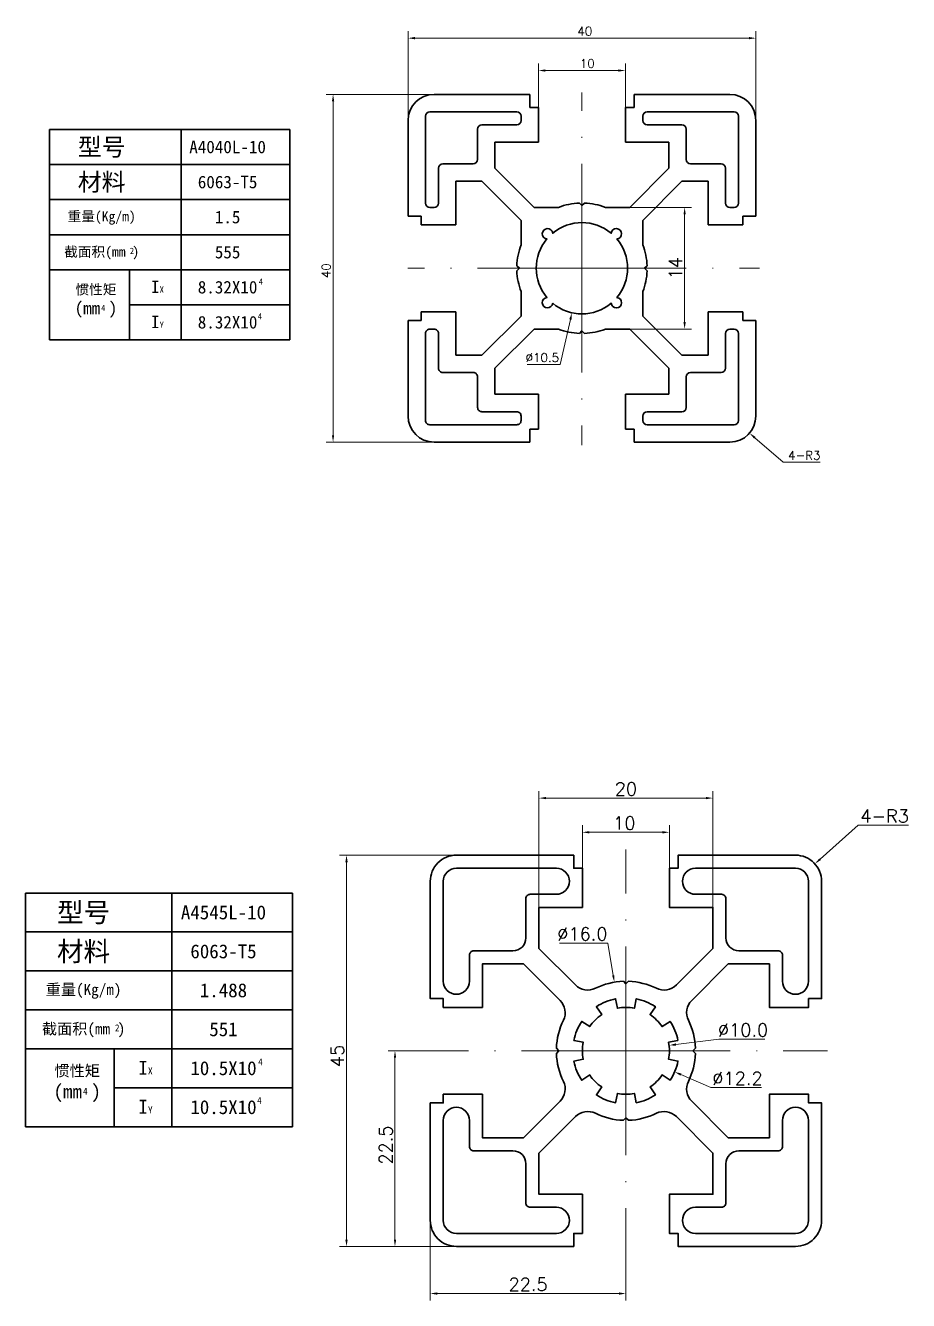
# Model space of a CAD drawing. Header units: millimetres. Extents: x 667 to 3290, y 428 to 2286.
# Drawn here: x 2243.4 to 2344.9, y 599.2 to 745.9 of the extents above; entities that cross this region are included whole.
import ezdxf

# ---------------------------------------------------------------- set-up
doc = ezdxf.new("R2010")
doc.units = ezdxf.units.MM
doc.linetypes.add('ACAD_ISO10W100', pattern=[18, 12, -3, 0, -3])
for name, color, linetype, lineweight in [('中心线', 1, 'ACAD_ISO10W100', 0), ('粗实线', 130, 'Continuous', 30), ('细实线', 130, 'Continuous', 0)]:
    doc.layers.add(name, color=color, linetype=linetype, lineweight=lineweight)
doc.styles.get("Standard").update_dxf_attribs({"font": 'txt', "bigfont": 'gbcbig.shx'})
doc.dimstyles.new('45x45L', dxfattribs={"dimscale": 0, "dimtxt": 1.5, "dimasz": 0.8, "dimexe": 0.8, "dimexo": 0, "dimgap": 0.3, "dimtad": 1, "dimtoh": 1, "dimdec": 1, "dimzin": 0, "dimdsep": 46, "dimtxsty": 'Standard', "dimcen": 0, "dimclrd": 5, "dimclre": 5, "dimclrt": 3, "dimadec": 0, "dimazin": 0, "dimtp": 0.05, "dimtm": 0.05, "dimtfac": 1, "dimtdec": 1, "dimtofl": 0, "dimtmove": 0, "dimatfit": 3, "dimfxl": 1, "dimtolj": 1, "dimlwd": 13, "dimlwe": 13, "dimarcsym": 0})

# ---------------------------------------------------------------- blocks, each defined once
blk = doc.blocks.new('*D1142')
at = {"layer": 'DEFPOINTS', "color": 0, "transparency": 16777216}
for p in [(2311.09, 635.85), (2313.73, 620.07)]:
    blk.add_point(p, dxfattribs=at)
at = {"layer": '粗实线', "color": 5, "lineweight": 13, "transparency": 16777216}
for p, q in [((2304.78, 640.36), (2310.33, 640.36)), ((2310.33, 640.36), (2310.95, 636.64))]:
    blk.add_line(p, q, dxfattribs=at)
at = {"layer": '粗实线', "color": 5, "transparency": 16777216}
blk.add_solid([(2311.08, 636.66), (2310.82, 636.62), (2311.09, 635.85)], dxfattribs=at)
at = {"layer": '粗实线', "color": 3, "transparency": 16777216, "insert": (2307.4, 641.41), "char_height": 1.5, "attachment_point": 5}
blk.add_mtext('\\A1;∅16.0', dxfattribs=at)
blk = doc.blocks.new('*D1143')
at = {"layer": 'DEFPOINTS', "color": 0, "transparency": 16777216}
for p in [(2317.37, 628.59), (2307.45, 627.34)]:
    blk.add_point(p, dxfattribs=at)
at = {"layer": '粗实线', "color": 5, "lineweight": 13, "transparency": 16777216}
for p, q in [((2323.08, 629.31), (2318.16, 628.69)), ((2328.38, 629.31), (2323.08, 629.31))]:
    blk.add_line(p, q, dxfattribs=at)
at = {"layer": '粗实线', "color": 5, "transparency": 16777216}
blk.add_solid([(2318.15, 628.82), (2318.18, 628.56), (2317.37, 628.59)], dxfattribs=at)
at = {"layer": '粗实线', "color": 3, "transparency": 16777216, "insert": (2325.88, 630.36), "char_height": 1.5, "attachment_point": 5}
blk.add_mtext('\\A1;∅10.0', dxfattribs=at)
blk = doc.blocks.new('*D1144')
at = {"layer": 'DEFPOINTS', "color": 0, "transparency": 16777216}
for p in [(2306.81, 630.38), (2318.01, 625.54)]:
    blk.add_point(p, dxfattribs=at)
at = {"layer": '粗实线', "color": 5, "lineweight": 13, "transparency": 16777216}
for p, q in [((2322.19, 623.74), (2318.74, 625.23)), ((2327.99, 623.74), (2322.19, 623.74))]:
    blk.add_line(p, q, dxfattribs=at)
at = {"layer": '粗实线', "color": 5, "transparency": 16777216}
blk.add_solid([(2318.79, 625.35), (2318.69, 625.1), (2318.01, 625.54)], dxfattribs=at)
at = {"layer": '粗实线', "color": 3, "transparency": 16777216, "insert": (2325.24, 624.79), "char_height": 1.5, "attachment_point": 5}
blk.add_mtext('\\A1;∅12.2', dxfattribs=at)
blk = doc.blocks.new('*D1145')
at = {"layer": 'DEFPOINTS', "color": 0, "transparency": 16777216}
for p in [(2289.91, 608.46), (2312.41, 608.46), (2312.41, 600.05)]:
    blk.add_point(p, dxfattribs=at)
at = {"layer": '细实线', "color": 5, "lineweight": 13, "transparency": 16777216}
for p, q in [((2289.91, 608.46), (2289.91, 599.25)), ((2312.41, 608.46), (2312.41, 599.25)), ((2290.71, 600.05), (2311.61, 600.05))]:
    blk.add_line(p, q, dxfattribs=at)
at = {"layer": '细实线', "color": 5, "transparency": 16777216}
for points in [[(2290.71, 600.18), (2290.71, 599.91), (2289.91, 600.05)], [(2311.61, 600.18), (2311.61, 599.91), (2312.41, 600.05)]]:
    blk.add_solid(points, dxfattribs=at)
at = {"layer": '细实线', "color": 3, "transparency": 16777216, "insert": (2301.16, 601.1), "char_height": 1.5, "attachment_point": 5}
blk.add_mtext('\\A1;22.5', dxfattribs=at)
blk = doc.blocks.new('*D1146')
at = {"layer": 'DEFPOINTS', "color": 0, "transparency": 16777216}
for p in [(2280.28, 650.46), (2292.91, 650.46), (2292.91, 605.46)]:
    blk.add_point(p, dxfattribs=at)
at = {"layer": '细实线', "color": 5, "lineweight": 13, "transparency": 16777216}
for p, q in [((2292.91, 650.46), (2279.48, 650.46)), ((2280.28, 606.26), (2280.28, 649.66)), ((2292.91, 605.46), (2279.48, 605.46))]:
    blk.add_line(p, q, dxfattribs=at)
at = {"layer": '细实线', "color": 5, "transparency": 16777216}
for points in [[(2280.14, 649.66), (2280.41, 649.66), (2280.28, 650.46)], [(2280.14, 606.26), (2280.41, 606.26), (2280.28, 605.46)]]:
    blk.add_solid(points, dxfattribs=at)
at = {"layer": '细实线', "color": 3, "transparency": 16777216, "insert": (2279.23, 627.38), "char_height": 1.5, "attachment_point": 5, "rotation": 90}
blk.add_mtext('\\A1;45', dxfattribs=at)
blk = doc.blocks.new('*D1147')
at = {"layer": 'DEFPOINTS', "color": 0, "transparency": 16777216}
for p in [(2285.85, 627.96), (2292.91, 627.96), (2292.91, 605.46)]:
    blk.add_point(p, dxfattribs=at)
at = {"layer": '细实线', "color": 5, "lineweight": 13, "transparency": 16777216}
for p, q in [((2292.91, 627.96), (2285.05, 627.96)), ((2285.85, 606.26), (2285.85, 627.16)), ((2292.91, 605.46), (2285.05, 605.46))]:
    blk.add_line(p, q, dxfattribs=at)
at = {"layer": '细实线', "color": 5, "transparency": 16777216}
for points in [[(2285.72, 627.16), (2285.99, 627.16), (2285.85, 627.96)], [(2285.72, 606.26), (2285.99, 606.26), (2285.85, 605.46)]]:
    blk.add_solid(points, dxfattribs=at)
at = {"layer": '细实线', "color": 3, "transparency": 16777216, "insert": (2284.8, 617.13), "char_height": 1.5, "attachment_point": 5, "rotation": 90}
blk.add_mtext('\\A1;22.5', dxfattribs=at)
blk = doc.blocks.new('*D1148')
at = {"layer": 'DEFPOINTS', "color": 0, "transparency": 16777216}
for p in [(2334.14, 649.47), (2331.91, 647.46)]:
    blk.add_point(p, dxfattribs=at)
at = {"layer": '细实线', "color": 5, "lineweight": 13, "transparency": 16777216}
for p, q in [((2339.11, 653.92), (2334.74, 650)), ((2344.91, 653.92), (2339.11, 653.92))]:
    blk.add_line(p, q, dxfattribs=at)
at = {"layer": '细实线', "color": 5, "transparency": 16777216}
blk.add_solid([(2334.65, 650.1), (2334.83, 649.9), (2334.14, 649.47)], dxfattribs=at)
at = {"layer": '细实线', "color": 3, "transparency": 16777216, "insert": (2342.16, 654.97), "char_height": 1.5, "attachment_point": 5}
blk.add_mtext('\\A1;4-R3', dxfattribs=at)
blk = doc.blocks.new('*D1149')
at = {"layer": 'DEFPOINTS', "color": 0, "transparency": 16777216}
for p in [(2322.41, 657.03), (2302.41, 644.46), (2322.41, 644.46)]:
    blk.add_point(p, dxfattribs=at)
at = {"layer": '细实线', "color": 5, "lineweight": 13, "transparency": 16777216}
for p, q in [((2302.41, 644.46), (2302.41, 657.83)), ((2303.21, 657.03), (2321.61, 657.03)), ((2322.41, 644.46), (2322.41, 657.83))]:
    blk.add_line(p, q, dxfattribs=at)
at = {"layer": '细实线', "color": 5, "transparency": 16777216}
for points in [[(2303.21, 657.16), (2303.21, 656.9), (2302.41, 657.03)], [(2321.61, 657.16), (2321.61, 656.9), (2322.41, 657.03)]]:
    blk.add_solid(points, dxfattribs=at)
at = {"layer": '细实线', "color": 3, "transparency": 16777216, "insert": (2312.41, 658.08), "char_height": 1.5, "attachment_point": 5}
blk.add_mtext('\\A1;20', dxfattribs=at)
blk = doc.blocks.new('*D1150')
at = {"layer": 'DEFPOINTS', "color": 0, "transparency": 16777216}
for p in [(2317.41, 653.1), (2307.41, 648.96), (2317.41, 648.96)]:
    blk.add_point(p, dxfattribs=at)
at = {"layer": '细实线', "color": 5, "lineweight": 13, "transparency": 16777216}
for p, q in [((2307.41, 648.96), (2307.41, 653.9)), ((2308.21, 653.1), (2316.61, 653.1)), ((2317.41, 648.96), (2317.41, 653.9))]:
    blk.add_line(p, q, dxfattribs=at)
at = {"layer": '细实线', "color": 5, "transparency": 16777216}
for points in [[(2308.21, 653.23), (2308.21, 652.96), (2307.41, 653.1)], [(2316.61, 653.23), (2316.61, 652.96), (2317.41, 653.1)]]:
    blk.add_solid(points, dxfattribs=at)
at = {"layer": '细实线', "color": 3, "transparency": 16777216, "insert": (2312.23, 654.15), "char_height": 1.5, "attachment_point": 5}
blk.add_mtext('\\A1;10', dxfattribs=at)
blk = doc.blocks.new('*D1236')
at = {"layer": 'DEFPOINTS', "color": 0, "transparency": 16777216}
for p in [(2312.35, 740.71), (2302.35, 736.47), (2312.35, 736.47)]:
    blk.add_point(p, dxfattribs=at)
at = {"layer": '粗实线', "color": 5, "lineweight": 13, "transparency": 16777216}
for p, q in [((2302.35, 736.47), (2302.35, 741.51)), ((2303.15, 740.71), (2311.55, 740.71)), ((2312.35, 736.47), (2312.35, 741.51))]:
    blk.add_line(p, q, dxfattribs=at)
at = {"layer": '粗实线', "color": 5, "transparency": 16777216}
for points in [[(2303.15, 740.84), (2303.15, 740.58), (2302.35, 740.71)], [(2311.55, 740.84), (2311.55, 740.58), (2312.35, 740.71)]]:
    blk.add_solid(points, dxfattribs=at)
at = {"layer": '粗实线', "color": 3, "transparency": 16777216, "insert": (2307.97, 741.51), "char_height": 1, "attachment_point": 5}
blk.add_mtext('\\A1;10', dxfattribs=at)
blk = doc.blocks.new('*D1237')
at = {"layer": 'DEFPOINTS', "color": 0, "transparency": 16777216}
for p in [(2327.35, 744.43), (2287.35, 734.97), (2327.35, 734.97)]:
    blk.add_point(p, dxfattribs=at)
at = {"layer": '粗实线', "color": 5, "lineweight": 13, "transparency": 16777216}
for p, q in [((2287.35, 734.97), (2287.35, 745.23)), ((2327.35, 734.97), (2327.35, 745.23)), ((2288.15, 744.43), (2326.55, 744.43))]:
    blk.add_line(p, q, dxfattribs=at)
at = {"layer": '粗实线', "color": 5, "transparency": 16777216}
for points in [[(2288.15, 744.57), (2288.15, 744.3), (2287.35, 744.43)], [(2326.55, 744.57), (2326.55, 744.3), (2327.35, 744.43)]]:
    blk.add_solid(points, dxfattribs=at)
at = {"layer": '粗实线', "color": 3, "transparency": 16777216, "insert": (2307.68, 745.23), "char_height": 1, "attachment_point": 5}
blk.add_mtext('\\A1;40', dxfattribs=at)
blk = doc.blocks.new('*D1238')
at = {"layer": 'DEFPOINTS', "color": 0, "transparency": 16777216}
for p in [(2308.51, 723.09), (2306.2, 712.85)]:
    blk.add_point(p, dxfattribs=at)
at = {"layer": '粗实线', "color": 5, "lineweight": 13, "transparency": 16777216}
for p, q in [((2304.85, 706.89), (2306.02, 712.07)), ((2301.05, 706.89), (2304.85, 706.89))]:
    blk.add_line(p, q, dxfattribs=at)
at = {"layer": '粗实线', "color": 5, "transparency": 16777216}
blk.add_solid([(2305.89, 712.1), (2306.15, 712.04), (2306.2, 712.85)], dxfattribs=at)
at = {"layer": '粗实线', "color": 3, "transparency": 16777216, "insert": (2302.8, 707.69), "char_height": 1, "attachment_point": 5}
blk.add_mtext('\\A1;∅10.5', dxfattribs=at)
blk = doc.blocks.new('*D1239')
at = {"layer": 'DEFPOINTS', "color": 0, "transparency": 16777216}
for p in [(2324.35, 700.97), (2326.62, 699.01)]:
    blk.add_point(p, dxfattribs=at)
at = {"layer": '粗实线', "color": 5, "lineweight": 13, "transparency": 16777216}
for p, q in [((2330.5, 695.65), (2327.22, 698.48)), ((2334.76, 695.65), (2330.5, 695.65))]:
    blk.add_line(p, q, dxfattribs=at)
at = {"layer": '粗实线', "color": 5, "transparency": 16777216}
blk.add_solid([(2327.31, 698.58), (2327.14, 698.38), (2326.62, 699.01)], dxfattribs=at)
at = {"layer": '粗实线', "color": 3, "transparency": 16777216, "insert": (2332.92, 696.45), "char_height": 1, "attachment_point": 5}
blk.add_mtext('\\A1;4-R3', dxfattribs=at)
blk = doc.blocks.new('*D1240')
at = {"layer": 'DEFPOINTS', "color": 0, "transparency": 16777216}
for p in [(2278.73, 737.97), (2290.35, 737.97), (2290.35, 697.97)]:
    blk.add_point(p, dxfattribs=at)
at = {"layer": '粗实线', "color": 5, "lineweight": 13, "transparency": 16777216}
for p, q in [((2290.35, 737.97), (2277.93, 737.97)), ((2278.73, 698.77), (2278.73, 737.17)), ((2290.35, 697.97), (2277.93, 697.97))]:
    blk.add_line(p, q, dxfattribs=at)
at = {"layer": '粗实线', "color": 5, "transparency": 16777216}
for points in [[(2278.6, 737.17), (2278.86, 737.17), (2278.73, 737.97)], [(2278.6, 698.77), (2278.86, 698.77), (2278.73, 697.97)]]:
    blk.add_solid(points, dxfattribs=at)
at = {"layer": '粗实线', "color": 3, "transparency": 16777216, "insert": (2277.93, 717.69), "char_height": 1, "attachment_point": 5, "rotation": 90}
blk.add_mtext('\\A1;40', dxfattribs=at)
blk = doc.blocks.new('*D1241')
at = {"layer": 'DEFPOINTS', "color": 0, "transparency": 16777216}
for p in [(2312.85, 724.97), (2319.16, 724.97), (2312.85, 710.97)]:
    blk.add_point(p, dxfattribs=at)
at = {"layer": '粗实线', "color": 5, "lineweight": 13, "transparency": 16777216}
for p, q in [((2312.85, 724.97), (2319.96, 724.97)), ((2319.16, 711.77), (2319.16, 724.17)), ((2312.85, 710.97), (2319.96, 710.97))]:
    blk.add_line(p, q, dxfattribs=at)
at = {"layer": '粗实线', "color": 5, "transparency": 16777216}
for points in [[(2319.03, 724.17), (2319.29, 724.17), (2319.16, 724.97)], [(2319.03, 711.77), (2319.29, 711.77), (2319.16, 710.97)]]:
    blk.add_solid(points, dxfattribs=at)
at = {"layer": '粗实线', "color": 3, "transparency": 16777216, "insert": (2318.11, 717.97), "char_height": 1.5, "attachment_point": 5, "rotation": 90}
blk.add_mtext('\\A1;14', dxfattribs=at)

msp = doc.modelspace()

# ---------------------------------------------------------------- linework, layer by layer
at = {"layer": '中心线'}
for p, q in [((2307.352, 717.971), (2307.352, 738.177)), ((2307.352, 717.971), (2287.313, 717.971)), ((2307.352, 717.971), (2327.786, 717.971)), ((2307.352, 717.971), (2307.352, 697.61)), ((2312.408, 627.964), (2312.408, 651.128)), ((2312.408, 627.964), (2288.863, 627.964)), ((2312.408, 627.964), (2312.408, 605.092)), ((2312.408, 627.964), (2335.605, 627.964))]:
    msp.add_line(p, q, dxfattribs=at)
at = {"layer": '粗实线'}
for p, q in [((2290.352, 737.971), (2301.352, 737.971)), ((2301.352, 737.971), (2301.352, 736.471)), ((2313.352, 736.471), (2313.352, 737.971)), ((2313.352, 737.971), (2324.352, 737.971)), ((2301.352, 736.471), (2302.352, 736.471)), ((2302.352, 736.471), (2302.352, 732.471)), ((2312.352, 732.471), (2312.352, 736.471)), ((2312.352, 736.471), (2313.352, 736.471)), ((2287.352, 723.971), (2287.352, 734.971)), ((2289.352, 725.471), (2289.352, 735.471)), ((2289.852, 735.971), (2299.852, 735.971)), ((2300.352, 735.471), (2300.352, 734.971)), ((2314.352, 735.471), (2314.352, 734.971)), ((2324.852, 735.971), (2314.852, 735.971)), ((2325.352, 725.471), (2325.352, 735.471)), ((2327.352, 734.971), (2327.352, 723.971)), ((2246.111, 717.796), (2246.111, 733.924)), ((2246.111, 733.924), (2273.744, 733.924)), ((2261.259, 733.924), (2261.259, 709.732)), ((2273.744, 717.796), (2273.744, 733.924)), ((2295.352, 733.971), (2295.352, 730.471)), ((2299.852, 734.471), (2295.852, 734.471)), ((2314.852, 734.471), (2318.852, 734.471)), ((2319.352, 733.971), (2319.352, 730.471)), ((2302.352, 732.471), (2297.352, 732.471)), ((2297.352, 732.471), (2297.352, 729.471)), ((2317.352, 732.471), (2312.352, 732.471)), ((2317.352, 729.471), (2317.352, 732.471)), ((2246.111, 729.892), (2273.744, 729.892)), ((2290.852, 729.471), (2290.852, 725.471)), ((2294.852, 729.971), (2291.352, 729.971)), ((2297.352, 729.471), (2301.852, 724.971)), ((2312.852, 724.971), (2317.352, 729.471)), ((2319.852, 729.971), (2323.352, 729.971)), ((2323.852, 729.471), (2323.852, 725.471)), ((2295.852, 727.971), (2292.852, 727.971)), ((2292.852, 727.971), (2292.852, 722.971)), ((2300.352, 723.471), (2295.852, 727.971)), ((2318.852, 727.971), (2314.352, 723.471)), ((2321.852, 727.971), (2318.852, 727.971)), ((2321.852, 722.971), (2321.852, 727.971)), ((2246.111, 725.86), (2273.744, 725.86)), ((2247.119, 725.86), (2270.144, 725.86)), ((2248.127, 725.86), (2270.144, 725.86)), ((2249.135, 725.86), (2270.144, 725.86)), ((2290.352, 724.971), (2289.852, 724.971)), ((2301.852, 724.971), (2304.659, 724.971)), ((2307.352, 725.171), (2307.057, 725.465)), ((2307.352, 725.171), (2307.646, 725.465)), ((2310.044, 724.971), (2312.852, 724.971)), ((2324.352, 724.971), (2324.852, 724.971)), ((2288.852, 723.971), (2287.352, 723.971)), ((2288.852, 722.971), (2288.852, 723.971)), ((2292.852, 722.971), (2288.852, 722.971)), ((2300.352, 720.664), (2300.352, 723.471)), ((2314.352, 723.471), (2314.352, 720.664)), ((2325.852, 722.971), (2321.852, 722.971)), ((2327.352, 723.971), (2325.852, 723.971)), ((2325.852, 723.971), (2325.852, 722.971)), ((2246.111, 721.828), (2273.744, 721.828)), ((2248.127, 721.828), (2270.144, 721.828)), ((2249.135, 721.828), (2270.144, 721.828)), ((2246.111, 717.796), (2246.111, 709.732)), ((2246.111, 717.796), (2273.744, 717.796)), ((2247.119, 717.796), (2270.144, 717.796)), ((2248.127, 717.796), (2270.144, 717.796)), ((2249.135, 717.796), (2270.144, 717.796)), ((2255.3, 709.732), (2255.3, 717.796)), ((2273.744, 717.796), (2273.744, 709.732)), ((2300.152, 717.971), (2299.857, 718.265)), ((2300.152, 717.971), (2299.857, 717.677)), ((2314.552, 717.971), (2314.846, 718.265)), ((2314.552, 717.971), (2314.846, 717.677)), ((2300.352, 712.471), (2300.352, 715.278)), ((2314.352, 715.278), (2314.352, 712.471)), ((2255.3, 713.764), (2273.744, 713.764)), ((2288.852, 711.971), (2288.852, 712.971)), ((2288.852, 712.971), (2292.852, 712.971)), ((2292.852, 712.971), (2292.852, 707.971)), ((2321.852, 707.971), (2321.852, 712.971)), ((2321.852, 712.971), (2325.852, 712.971)), ((2325.852, 712.971), (2325.852, 711.971)), ((2287.352, 700.971), (2287.352, 711.971)), ((2287.352, 711.971), (2288.852, 711.971)), ((2295.852, 707.971), (2300.352, 712.471)), ((2314.352, 712.471), (2318.852, 707.971)), ((2325.852, 711.971), (2327.352, 711.971)), ((2327.352, 711.971), (2327.352, 700.971)), ((2301.852, 710.971), (2297.352, 706.471)), ((2304.659, 710.971), (2301.852, 710.971)), ((2307.352, 710.771), (2307.057, 710.477)), ((2307.352, 710.771), (2307.646, 710.477)), ((2312.852, 710.971), (2310.044, 710.971)), ((2317.352, 706.471), (2312.852, 710.971)), ((2323.852, 706.471), (2323.852, 710.471)), ((2324.352, 710.971), (2324.852, 710.971)), ((2325.352, 710.471), (2325.352, 700.471)), ((2246.111, 709.732), (2273.744, 709.732)), ((2292.852, 707.971), (2295.852, 707.971)), ((2318.852, 707.971), (2321.852, 707.971)), ((2297.352, 706.471), (2297.352, 703.471)), ((2317.352, 703.471), (2317.352, 706.471)), ((2319.352, 701.971), (2319.352, 705.471)), ((2319.852, 705.971), (2323.352, 705.971)), ((2297.352, 703.471), (2302.352, 703.471)), ((2302.352, 703.471), (2302.352, 699.471)), ((2312.352, 699.471), (2312.352, 703.471)), ((2312.352, 703.471), (2317.352, 703.471)), ((2314.352, 700.471), (2314.352, 700.971)), ((2314.852, 701.471), (2318.852, 701.471)), ((2324.852, 699.971), (2314.852, 699.971)), ((2302.352, 699.471), (2301.352, 699.471)), ((2301.352, 699.471), (2301.352, 697.971)), ((2313.352, 699.471), (2312.352, 699.471)), ((2313.352, 697.971), (2313.352, 699.471)), ((2301.352, 697.971), (2290.352, 697.971)), ((2324.352, 697.971), (2313.352, 697.971)), ((2243.359, 628.192), (2243.359, 646.112)), ((2243.359, 646.112), (2274.063, 646.112)), ((2260.19, 646.112), (2260.19, 619.232)), ((2274.063, 628.192), (2274.063, 646.112)), ((2243.359, 641.632), (2274.063, 641.632)), ((2243.359, 637.152), (2274.063, 637.152)), ((2244.479, 637.152), (2270.063, 637.152)), ((2245.599, 637.152), (2270.063, 637.152)), ((2246.719, 637.152), (2270.063, 637.152)), ((2243.359, 632.672), (2274.063, 632.672)), ((2245.599, 632.672), (2270.063, 632.672)), ((2246.719, 632.672), (2270.063, 632.672)), ((2243.359, 628.192), (2243.359, 619.232)), ((2243.359, 628.192), (2274.063, 628.192)), ((2244.479, 628.192), (2270.063, 628.192)), ((2245.599, 628.192), (2270.063, 628.192)), ((2246.719, 628.192), (2270.063, 628.192)), ((2253.569, 619.232), (2253.569, 628.192)), ((2274.063, 628.192), (2274.063, 619.232)), ((2253.569, 623.712), (2274.063, 623.712)), ((2243.359, 619.232), (2274.063, 619.232))]:
    msp.add_line(p, q, dxfattribs=at)
for points in [[(2303.988, 713.94, 0.3624745), (2310.716, 713.94, 2.0603102), (2311.382, 714.607, 0.3624745), (2311.382, 721.335, 2.0603102), (2310.716, 722.002, 0.3624745), (2303.988, 722.002, 2.0603102), (2303.321, 721.335, 0.3624745), (2303.321, 714.607, 2.0603102)], [(2290.852, 710.471, 0.4142136), (2290.352, 710.971), (2289.852, 710.971, 0.4142136), (2289.352, 710.471), (2289.352, 700.471, 0.4142136), (2289.852, 699.971), (2299.852, 699.971, 0.4142136), (2300.352, 700.471), (2300.352, 700.971, 0.4142136), (2299.852, 701.471), (2295.852, 701.471, -0.4142136), (2295.352, 701.971), (2295.352, 705.471, 0.4142136), (2294.852, 705.971), (2291.352, 705.971, -0.4142136), (2290.852, 706.471)], [(2300.408, 648.964), (2304.408, 648.964, -0.4142136), (2305.908, 647.464, -0.4142136), (2304.408, 645.964), (2301.408, 645.964, 0.4142136), (2300.908, 645.464), (2300.908, 640.964, -0.4142136), (2299.408, 639.464), (2294.908, 639.464, 0.4142136), (2294.408, 638.964), (2294.408, 635.964, -0.4142136), (2292.908, 634.464, -0.4142136), (2291.408, 635.964), (2291.408, 639.964), (2291.408, 647.464, -0.4142136), (2292.908, 648.964)], [(2333.408, 639.964), (2333.408, 635.964, -0.4142136), (2331.908, 634.464, -0.4142136), (2330.408, 635.964), (2330.408, 638.964, 0.4142136), (2329.908, 639.464), (2325.408, 639.464, -0.4142136), (2323.908, 640.964), (2323.908, 645.464, 0.4142136), (2323.408, 645.964), (2320.408, 645.964, -0.4142136), (2318.908, 647.464, -0.4142136), (2320.408, 648.964), (2324.408, 648.964), (2331.908, 648.964, -0.4142136), (2333.408, 647.464)], [(2318.391, 629.154, 0.0984914), (2317.48, 631.353), (2316.565, 630.741, 0.0984914), (2315.186, 632.121), (2315.797, 633.036, 0.0984914), (2313.598, 633.946), (2313.383, 632.867, 0.0984914), (2311.432, 632.867), (2311.218, 633.946, 0.0984914), (2309.019, 633.036), (2309.63, 632.121, 0.0984914), (2308.251, 630.741), (2307.336, 631.353, 0.0984914), (2306.425, 629.154), (2307.504, 628.939, 0.0984914), (2307.504, 626.988), (2306.425, 626.773, 0.0984914), (2307.336, 624.575), (2308.251, 625.186, 0.0984914), (2309.63, 623.806), (2309.019, 622.892, 0.0984914), (2311.218, 621.981), (2311.432, 623.06, 0.0984914), (2313.383, 623.06), (2313.598, 621.981, 0.0984914), (2315.797, 622.892), (2315.186, 623.806, 0.0984914), (2316.565, 625.186), (2317.48, 624.575, 0.0984914), (2318.391, 626.773), (2317.312, 626.988, 0.0984914), (2317.312, 628.939)], [(2291.408, 615.964), (2291.408, 619.964, -0.4142136), (2292.908, 621.464, -0.4142136), (2294.408, 619.964), (2294.408, 616.964, 0.4142136), (2294.908, 616.464), (2299.408, 616.464, -0.4142136), (2300.908, 614.964), (2300.908, 610.464, 0.4142136), (2301.408, 609.964), (2304.408, 609.964, -0.4142136), (2305.908, 608.464, -0.4142136), (2304.408, 606.964), (2300.408, 606.964), (2292.908, 606.964, -0.4142136), (2291.408, 608.464)], [(2324.408, 606.964), (2320.408, 606.964, -0.4142136), (2318.908, 608.464, -0.4142136), (2320.408, 609.964), (2323.408, 609.964, 0.4142136), (2323.908, 610.464), (2323.908, 614.964, -0.4142136), (2325.408, 616.464), (2329.908, 616.464, 0.4142136), (2330.408, 616.964), (2330.408, 619.964, -0.4142136), (2331.908, 621.464, -0.4142136), (2333.408, 619.964), (2333.408, 615.964), (2333.408, 608.464, -0.4142136), (2331.908, 606.964)]]:
    msp.add_lwpolyline(points, format="xyb", close=True, dxfattribs=at)
msp.add_lwpolyline([(2306.408, 605.464), (2292.908, 605.464, -0.4142136), (2289.908, 608.464), (2289.908, 621.964), (2291.408, 621.964), (2291.408, 622.964), (2295.908, 622.964), (2295.908, 617.964), (2300.64, 617.964), (2304.837, 622.16, 0.3202681), (2305.22, 624.452, -0.1047699), (2304.413, 627.669), (2304.708, 627.964), (2304.413, 628.258, -0.1047699), (2305.22, 631.475, 0.3202681), (2304.837, 633.767), (2300.64, 637.964), (2295.908, 637.964), (2295.908, 632.964), (2291.408, 632.964), (2291.408, 633.964), (2289.908, 633.964), (2289.908, 647.464, -0.4142136), (2292.908, 650.464), (2306.408, 650.464), (2306.408, 648.964), (2307.408, 648.964), (2307.408, 644.464), (2302.408, 644.464), (2302.408, 639.731), (2306.605, 635.535, 0.3202681), (2308.897, 635.152, -0.1047699), (2312.113, 635.958), (2312.408, 635.664), (2312.702, 635.958, -0.1047699), (2315.919, 635.152, 0.3202681), (2318.211, 635.535), (2322.408, 639.731), (2322.408, 644.464), (2317.408, 644.464), (2317.408, 648.964), (2318.408, 648.964), (2318.408, 650.464), (2331.908, 650.464, -0.4142136), (2334.908, 647.464), (2334.908, 633.964), (2333.408, 633.964), (2333.408, 632.964), (2328.908, 632.964), (2328.908, 637.964), (2324.176, 637.964), (2319.979, 633.767, 0.3202681), (2319.596, 631.475, -0.1047699), (2320.402, 628.258), (2320.108, 627.964), (2320.402, 627.669, -0.1047699), (2319.596, 624.452, 0.3202681), (2319.979, 622.16), (2324.176, 617.964), (2328.908, 617.964), (2328.908, 622.964), (2333.408, 622.964), (2333.408, 621.964), (2334.908, 621.964), (2334.908, 608.464, -0.4142136), (2331.908, 605.464), (2318.408, 605.464), (2318.408, 606.964), (2317.408, 606.964), (2317.408, 611.464), (2322.408, 611.464), (2322.408, 616.196), (2318.211, 620.392, 0.3202681), (2315.919, 620.775, -0.1047699), (2312.702, 619.969), (2312.408, 620.264), (2312.113, 619.969, -0.1047699), (2308.897, 620.775, 0.3202681), (2306.605, 620.392), (2302.408, 616.196), (2302.408, 611.464), (2307.408, 611.464), (2307.408, 606.964), (2306.408, 606.964), (2306.408, 605.464)], format="xyb", dxfattribs=at)
for centre, radius, start, end in [((2290.352, 734.971), 3, 90, 180), ((2324.352, 734.971), 3, 0, 90), ((2289.852, 735.471), 0.5, 90, 180), ((2299.852, 735.471), 0.5, 360, 90), ((2299.852, 734.971), 0.5, 270, 0), ((2314.852, 735.471), 0.5, 90, 180), ((2314.852, 734.971), 0.5, 180, 270), ((2324.852, 735.471), 0.5, 0, 90), ((2295.852, 733.971), 0.5, 90, 180), ((2318.852, 733.971), 0.5, 0, 90), ((2294.852, 730.471), 0.5, 270, 0), ((2319.852, 730.471), 0.5, 180, 270), ((2291.352, 729.471), 0.5, 90, 180), ((2323.352, 729.471), 0.5, 0, 90), ((2289.852, 725.471), 0.5, 180, 270), ((2290.352, 725.471), 0.5, 270, 0), ((2307.352, 717.971), 7.5, 92.2483, 111.03947), ((2307.352, 717.971), 7.5, 68.96053, 87.7517), ((2324.352, 725.471), 0.5, 180, 270), ((2324.852, 725.471), 0.5, 270, 0), ((2307.352, 717.971), 7.5, 158.96053, 177.7517), ((2307.352, 717.971), 7.5, 2.2483, 21.03947), ((2307.352, 717.971), 7.5, 182.2483, 201.03947), ((2307.352, 717.971), 7.5, 338.96053, 357.7517), ((2307.352, 717.971), 7.5, 248.96053, 267.7517), ((2307.352, 717.971), 7.5, 272.2483, 291.03947), ((2324.352, 710.471), 0.5, 90, 180), ((2324.852, 710.471), 0.5, 0, 90), ((2319.852, 705.471), 0.5, 90, 180), ((2323.352, 706.471), 0.5, 270, 0), ((2290.352, 700.971), 3, 180, 270), ((2314.852, 700.971), 0.5, 90, 180), ((2318.852, 701.971), 0.5, 270, 0), ((2324.352, 700.971), 3, 270, 0), ((2314.852, 700.471), 0.5, 180, 270), ((2324.852, 700.471), 0.5, 270, 0)]:
    msp.add_arc(centre, radius, start, end, dxfattribs=at)

# ---------------------------------------------------------------- texts
for s, insert, char_height, width, attachment_point in [('{\\f宋体|b0|i0|c134|p54;型号}', (2252.119, 731.808), 2.016, 12.01657, 5), ('{\\f宋体|b0|i0|c134|p2;A4040L-10}', (2266.601, 731.908), 1.44, 14.28516, 5), ('{\\f宋体|b0|i0|c134|p54;材料}', (2252.119, 727.776), 2.016, 12.01657, 5), ('{\\f宋体|b0|i0|c134|p2;6063-T5}', (2266.601, 727.876), 1.44, 14.28516, 5), ('{\\f宋体|b0|i0|c134|p54;重量(Kg/m)}', (2252.119, 723.744), 1.152, 12.01651, 5), ('{\\f宋体|b0|i0|c134|p2;1.5}', (2266.601, 723.844), 1.44, 14.28516, 5), ('{\\f宋体|b0|i0|c134|p54;截面积(mm )}', (2252.119, 719.712), 1.152, 12.01651, 5), ('{\\f宋体|b0|i0|c134|p2;2}', (2255.361, 720.327), 0.72, 0.97502, 1), ('{\\f宋体|b0|i0|c134|p2;555}', (2266.601, 719.812), 1.44, 14.28516, 5), ('{\\f宋体|b0|i0|c134|p54;惯性矩}', (2251.46, 715.466), 1.152, 12.01651, 5), ('{\\f宋体|b0|i0|c134|p2;I}', (2258.279, 715.83), 1.44, 5.95926, 5), ('{\\f宋体|b0|i0|c134|p2;X}', (2258.784, 715.874), 0.72, 0.8442, 1), ('{\\f宋体|b0|i0|c134|p2;8.32X10}', (2266.601, 715.78), 1.44, 14.28516, 5), ('{\\f宋体|b0|i0|c134|p2;4}', (2270.187, 716.807), 0.72, 1.03572, 1), ('{\\f宋体|b0|i0|c134|p54;(mm )}', (2251.46, 713.187), 1.44, 12.01651, 5), ('{\\f宋体|b0|i0|c134|p2;4}', (2252.056, 713.758), 0.72, 0.9768, 1), ('{\\f宋体|b0|i0|c134|p2;4}', (2270.076, 712.808), 0.72, 1.03572, 1), ('{\\f宋体|b0|i0|c134|p2;I}', (2258.279, 711.798), 1.44, 5.95926, 5), ('{\\f宋体|b0|i0|c134|p2;Y}', (2258.784, 711.842), 0.72, 0.8442, 1), ('{\\f宋体|b0|i0|c134|p2;8.32X10}', (2266.601, 711.748), 1.44, 14.28516, 5), ('{\\f宋体|b0|i0|c134|p54;型号}', (2250.035, 643.761), 2.24, 13.35174, 5), ('{\\f宋体|b0|i0|c134|p2;A4545L-10}', (2266.126, 643.872), 1.6, 15.8724, 5), ('{\\f宋体|b0|i0|c134|p54;材料}', (2250.035, 639.281), 2.24, 13.35174, 5), ('{\\f宋体|b0|i0|c134|p2;6063-T5}', (2266.126, 639.392), 1.6, 15.8724, 5), ('{\\f宋体|b0|i0|c134|p54;重量(Kg/m)}', (2250.035, 634.801), 1.28, 13.35168, 5), ('{\\f宋体|b0|i0|c134|p2;1.488}', (2266.126, 634.912), 1.6, 15.8724, 5), ('{\\f宋体|b0|i0|c134|p54;截面积(mm )}', (2250.035, 630.321), 1.28, 13.35168, 5), ('{\\f宋体|b0|i0|c134|p2;2}', (2253.637, 631.004), 0.8, 1.08336, 1), ('{\\f宋体|b0|i0|c134|p2;551}', (2266.126, 630.432), 1.6, 15.8724, 5), ('{\\f宋体|b0|i0|c134|p54;惯性矩}', (2249.303, 625.602), 1.28, 13.35168, 5), ('{\\f宋体|b0|i0|c134|p2;I}', (2256.88, 626.007), 1.6, 6.6214, 5), ('{\\f宋体|b0|i0|c134|p2;10.5X10}', (2266.126, 625.952), 1.6, 15.8724, 5), ('{\\f宋体|b0|i0|c134|p2;4}', (2270.11, 627.093), 0.8, 1.1508, 1), ('{\\f宋体|b0|i0|c134|p2;X}', (2257.44, 626.056), 0.8, 0.938, 1), ('{\\f宋体|b0|i0|c134|p54;(mm )}', (2249.303, 623.07), 1.6, 13.35168, 5), ('{\\f宋体|b0|i0|c134|p2;4}', (2249.965, 623.704), 0.8, 1.0853, 1), ('{\\f宋体|b0|i0|c134|p2;I}', (2256.88, 621.527), 1.6, 6.6214, 5), ('{\\f宋体|b0|i0|c134|p2;10.5X10}', (2266.126, 621.472), 1.6, 15.8724, 5), ('{\\f宋体|b0|i0|c134|p2;4}', (2269.987, 622.649), 0.8, 1.1508, 1), ('{\\f宋体|b0|i0|c134|p2;Y}', (2257.44, 621.576), 0.8, 0.938, 1)]:
    msp.add_mtext(s, dxfattribs=dict(at, insert=insert, char_height=char_height, width=width, attachment_point=attachment_point))

# ---------------------------------------------------------------- dimensions: what is measured, and where the dimension line sits
for base, p1, p2, text, picture, middle in [((2327.352, 744.432), (2287.352, 734.971), (2327.352, 734.971), '40', '*D1237', (2307.677, 744.432)), ((2312.352, 740.711), (2302.352, 736.471), (2312.352, 736.471), '10', '*D1236', (2307.969, 740.711))]:
    dim = msp.add_linear_dim(base=base, p1=p1, p2=p2, text=text, dimstyle='45x45L', override={"dimscale": 1, "dimtxt": 1}, dxfattribs=at)
    dim.commit()
    dim.dimension.update_dxf_attribs({"geometry": picture, "text_midpoint": middle, "dimtype": 160})
dim = msp.add_linear_dim(base=(2278.732, 737.971), p1=(2290.352, 697.971), p2=(2290.352, 737.971), angle=90, text='40', dimstyle='45x45L', override={"dimscale": 1, "dimtxt": 1}, dxfattribs=at)
dim.commit()
dim.dimension.update_dxf_attribs({"geometry": '*D1240', "text_midpoint": (2278.732, 717.692), "dimtype": 160})
dim = msp.add_linear_dim(base=(2319.16, 724.971), p1=(2312.852, 710.971), p2=(2312.852, 724.971), angle=90, text='14', dimstyle='45x45L', override={"dimscale": 1}, dxfattribs=at)
dim.commit()
dim.dimension.update_dxf_attribs({"geometry": '*D1241', "text_midpoint": (2318.11, 717.971)})
for p1, p2, override, picture, middle in [((2308.507, 723.092), (2306.196, 712.85), {"dimscale": 1, "dimtxt": 1}, '*D1238', (2302.802, 706.89)), ((2313.731, 620.074), (2311.085, 635.853), {"dimscale": 1}, '*D1142', (2307.404, 640.36)), ((2307.447, 627.339), (2317.369, 628.588), {"dimscale": 1}, '*D1143', (2323.084, 629.308)), ((2306.808, 630.383), (2318.008, 625.544), {"dimscale": 1}, '*D1144', (2325.241, 623.737))]:
    dim = msp.add_diameter_dim_2p(p1=p1, p2=p2, dimstyle='45x45L', override=override, dxfattribs=at)
    dim.commit()
    dim.dimension.update_dxf_attribs({"geometry": picture, "text_midpoint": middle, "dimtype": 163})
dim = msp.add_radius_dim(center=(2324.352, 700.971), mpoint=(2326.619, 699.007), text='4-R3', dimstyle='45x45L', override={"dimscale": 1, "dimtxt": 1}, dxfattribs=at)
dim.commit()
dim.dimension.update_dxf_attribs({"geometry": '*D1239', "text_midpoint": (2332.922, 695.647), "dimtype": 164})
at = {"layer": '细实线'}
dim = msp.add_linear_dim(base=(2322.408, 657.03), p1=(2302.408, 644.464), p2=(2322.408, 644.464), text='20', dimstyle='45x45L', override={"dimscale": 1}, dxfattribs=at)
dim.commit()
dim.dimension.update_dxf_attribs({"geometry": '*D1149', "text_midpoint": (2312.408, 658.08)})
dim = msp.add_radius_dim(center=(2331.908, 647.464), mpoint=(2334.141, 649.467), text='4-R3', dimstyle='45x45L', override={"dimscale": 1}, dxfattribs=at)
dim.commit()
dim.dimension.update_dxf_attribs({"geometry": '*D1148', "text_midpoint": (2342.156, 653.921), "dimtype": 164})
dim = msp.add_linear_dim(base=(2317.408, 653.095), p1=(2307.408, 648.964), p2=(2317.408, 648.964), text='10', dimstyle='45x45L', override={"dimscale": 1}, dxfattribs=at)
dim.commit()
dim.dimension.update_dxf_attribs({"geometry": '*D1150', "text_midpoint": (2312.227, 653.095), "dimtype": 160})
dim = msp.add_linear_dim(base=(2280.275, 650.464), p1=(2292.908, 605.464), p2=(2292.908, 650.464), angle=90, text='45', dimstyle='45x45L', override={"dimscale": 1}, dxfattribs=at)
dim.commit()
dim.dimension.update_dxf_attribs({"geometry": '*D1146', "text_midpoint": (2280.275, 627.383), "dimtype": 160})
dim = msp.add_linear_dim(base=(2285.853, 627.964), p1=(2292.908, 605.464), p2=(2292.908, 627.964), angle=90, dimstyle='45x45L', override={"dimscale": 1}, dxfattribs=at)
dim.commit()
dim.dimension.update_dxf_attribs({"geometry": '*D1147', "text_midpoint": (2285.853, 617.13), "dimtype": 160})
dim = msp.add_linear_dim(base=(2312.408, 600.046), p1=(2289.908, 608.464), p2=(2312.408, 608.464), dimstyle='45x45L', override={"dimscale": 1}, dxfattribs=at)
dim.commit()
dim.dimension.update_dxf_attribs({"geometry": '*D1145', "text_midpoint": (2301.158, 601.096)})

doc.saveas('drawing.dxf')
